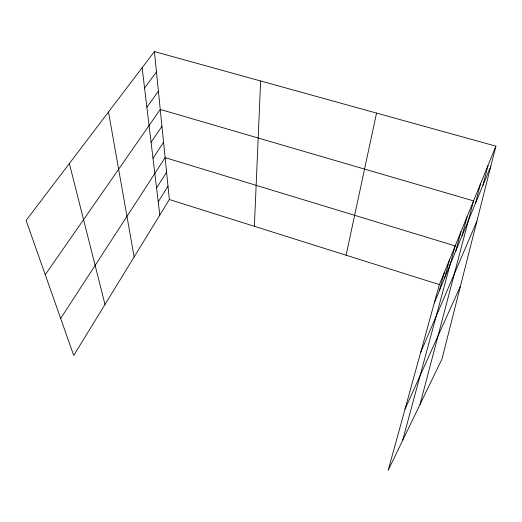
<?xml version="1.0" encoding="UTF-8"?>
<svg xmlns="http://www.w3.org/2000/svg" width="522" height="522" viewBox="0 0 522 522"><rect width="100%" height="100%" fill="white"/><g stroke="black" fill="none" stroke-linecap="round" stroke-linejoin="round"><path stroke-width="0.78" d="M254.377 226.313L260.628 80.982M346.086 255.212L376.538 113.085M495.9 146.147L441.971 359.064L388.12 470.439L439.367 284.601L495.9 146.147L154.401 51.561L26.1 220.447L73.719 355.456L169.35 199.521L154.401 51.561M482.915 185.303L488.005 165.481M475.451 203.358L480.566 183.698M419.975 404.55L473.545 200.898L160.247 109.437L45.244 274.729M461.97 235.996L467.099 216.695M455.856 250.788L460.978 231.677M402.592 440.503L455.171 245.908L165.115 157.631L60.669 318.466M444.548 278.154L449.644 259.434M439.309 290.832L444.385 272.321M434.324 302.91L490.843 166.12M420.654 352.474L476.873 221.269M405.033 409.118L460.411 286.245M158.225 201.831L167.999 186.178M156.567 187.985L166.59 172.234M152.998 158.27L163.569 142.336M151.08 142.297L161.95 126.291M146.878 107.291L158.401 91.174M144.568 88.055L156.456 71.906M169.35 199.521L439.367 284.601M69.361 163.503L105 304.443M108.504 111.982L134.134 256.941M142.128 67.716L159.817 215.057"/></g></svg>
